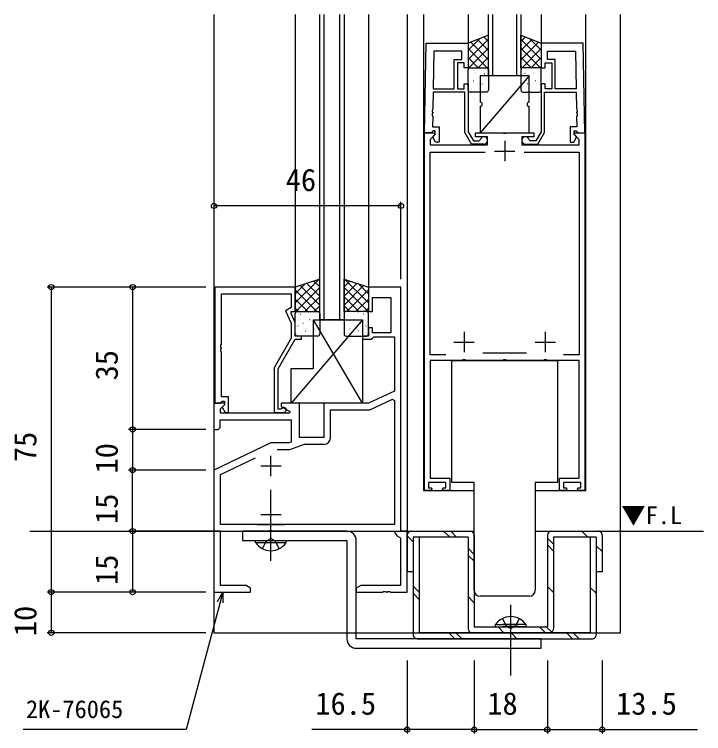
# Model space of a CAD drawing. Units: millimetres, scale not verified. Extents: x -437 to 438, y -681 to 679.
# Drawn here: x -110.8 to 58.7, y -123.2 to 53.7 of the extents above; entities that cross this region are included whole.
import ezdxf
from ezdxf.enums import TextEntityAlignment as Align

# ---------------------------------------------------------------- set-up
doc = ezdxf.new("R2010")
doc.units = ezdxf.units.MM
doc.header["$LTSCALE"] = 4
for name, color, linetype in [('0-1_USER1', 3, 'Continuous'), ('0-2_YKK_11', 7, 'Continuous'), ('0-3_YKK_12', 2, 'Continuous'), ('0-4_YKK_13', 4, 'Continuous'), ('0-6_YKK_D', 6, 'Continuous')]:
    doc.layers.add(name, color=color, linetype=linetype)
doc.styles.add('ＭＳ ゴシック', font='')
doc.styles.get('ＭＳ ゴシック').set_extended_font_data('MS Gothic')

msp = doc.modelspace()

# ---------------------------------------------------------------- linework, layer by layer
at = {"layer": '0-2_YKK_11'}
for p, q in [((9.8, 22.593), (9.8, 17.593)), ((7.3, 20.093), (12.3, 20.093)), ((-0.2, -24.407), (-0.2, -29.407)), ((19.8, -24.407), (19.8, -29.407)), ((-2.7, -26.907), (2.3, -26.907)), ((17.3, -26.907), (22.3, -26.907)), ((15.151, -29.607), (4.449, -29.607)), ((-47.7, -59.903), (-47.7, -54.903)), ((-45.2, -57.403), (-50.2, -57.403)), ((-47.7, -71.903), (-47.7, -66.903)), ((-45.2, -69.403), (-50.2, -69.403))]:
    msp.add_line(p, q, dxfattribs=at)
for points in [[(-9.9, 24.588), (-9.516, 46.588), (0.8, 46.588), (0.8, 40.588), (-0.2, 40.588), (-0.2, 41.788), (-1.8, 41.788), (-1.8, 35.388), (-0.2, 35.388), (-0.2, 36.588), (0.8, 36.588), (0.8, 24.839), (2.1, 22.588), (3.516, 22.588), (3.812, 22.838)], [(29.5, 24.588), (29.116, 46.588), (18.8, 46.588), (18.8, 40.588), (19.8, 40.588), (19.8, 41.788), (21.4, 41.788), (21.4, 35.388), (19.8, 35.388), (19.8, 36.588), (18.8, 36.588), (18.8, 24.839), (17.5, 22.588), (16.083, 22.588), (15.787, 22.838)], [(4.7, 21.788), (1.638, 21.788), (0, 24.625), (0, 34.588), (-7.796, 34.588), (-7.866, 30.546), (-7.989, 30.365), (-7.999, 29.815), (-7.882, 29.629), (-7.884, 29.546), (-8.007, 29.365), (-8.016, 28.815), (-7.9, 28.63), (-7.944, 26.088), (-6.3, 26.088), (-6.3, 22.288), (-7.2, 22.288), (-7.8, 23.327), (-7.8, 23.638), (-7.3, 24.138), (-7.3, 25.088), (-7.771, 25.088), (-7.971, 24.888), (-8.271, 24.588), (-9.9, 24.588)], [(14.9, 21.788), (17.961, 21.788), (19.6, 24.625), (19.6, 34.588), (27.395, 34.588), (27.465, 30.546), (27.588, 30.365), (27.598, 29.815), (27.481, 29.629), (27.483, 29.546), (27.606, 29.365), (27.615, 28.815), (27.499, 28.63), (27.543, 26.088), (25.9, 26.088), (25.9, 22.288), (26.8, 22.288), (27.4, 23.327), (27.4, 23.638), (26.9, 24.138), (26.9, 25.088), (27.37, 25.088), (27.57, 24.888), (27.87, 24.588), (29.5, 24.588)], [(-8.3, -62.707), (-8, -63.007), (-8.4, -63.407), (-9.9, -63.407), (-9.9, 24.593), (-7.424, 24.593), (-7.264, 24.205), (-8.5, 22.968), (-8.5, 21.593), (5.6, 21.593), (5.6, 23.593), (2.6, 23.593), (2.6, 24.593), (9.342, 24.593), (9.525, 24.473), (10.075, 24.473), (10.258, 24.593), (17, 24.593), (17, 23.593), (14, 23.593), (14, 21.593), (28.1, 21.593), (28.1, 22.968), (26.864, 24.205), (27.024, 24.593), (29.5, 24.593)], [(29.5, 24.593), (29.5, -63.407), (28, -63.407), (27.6, -63.007), (27.9, -62.707), (28.5, -62.707), (28.5, -61.407), (24.3, -61.407), (24.3, -62.707), (24.9, -62.707), (25.2, -63.007), (24.8, -63.407), (23.3, -63.407), (23.3, -60.407), (28.1, -60.407), (28.1, -31.407), (20.258, -31.407), (20.075, -31.287), (19.525, -31.287), (19.342, -31.407), (10.258, -31.407), (10.075, -31.287), (9.525, -31.287), (9.342, -31.407), (0.258, -31.407), (0.075, -31.287), (-0.475, -31.287), (-0.658, -31.407), (-8.5, -31.407), (-8.5, -60.407), (-3.7, -60.407), (-3.7, -63.407), (-5.2, -63.407), (-5.6, -63.007), (-5.3, -62.707), (-4.7, -62.707), (-4.7, -61.407), (-8.9, -61.407), (-8.9, -62.707), (-8.3, -62.707)], [(-4.682, -30.007), (-8.5, -30.007), (-8.5, 19.793), (5.024, 19.793)], [(14.576, 19.793), (28.1, 19.793), (28.1, -30.007), (24.282, -30.007)], [(-15.7, -73.403), (-15.7, -13.403), (-23.7, -13.403), (-23.7, -19.403), (-22.7, -19.403), (-22.7, -15.903), (-18.2, -15.903), (-18.2, -24.603), (-22.7, -24.603), (-22.7, -23.403), (-23.7, -23.403), (-23.7, -25.403), (-25.2, -25.403), (-25.2, -26.203), (-23, -26.203), (-22.7, -25.903), (-22.4, -25.603), (-17.33, -25.603), (-17.33, -38.932), (-23.7, -41.903), (-34.7, -41.903), (-34.7, -50.403), (-40.7, -50.403), (-40.7, -41.903), (-45.2, -41.903), (-45.2, -42.703), (-43.035, -43.953), (-43.156, -44.403), (-60.07, -44.403), (-60.07, -43.297), (-59.064, -42.291), (-59.224, -41.903), (-61.7, -41.903), (-61.7, -48.403), (-60.7, -48.403), (-60.2, -47.903), (-60.2, -46.033), (-42.7, -46.033), (-42.7, -51.487), (-43.292, -51.703)], [(-61.5, -13.403), (-61.5, -41.903), (-60.17, -41.903), (-59.87, -41.603), (-59.67, -41.403), (-59.1, -41.403), (-59.1, -42.329), (-59.674, -42.903), (-58.923, -44.203), (-58.1, -44.203), (-58.1, -40.403), (-59.87, -40.403), (-59.87, -29.361), (-59.99, -29.178), (-59.99, -28.628), (-59.87, -28.444), (-59.87, -28.361), (-59.99, -28.178), (-59.99, -27.628), (-59.87, -27.444), (-59.87, -15.033), (-42.7, -15.033), (-42.7, -18.403), (-44.12, -19.223), (-42.7, -22.269), (-42.7, -25.935), (-46.9, -33.209), (-46.9, -44.203), (-44.5, -44.203)], [(-44.999, -43.269), (-45.248, -43.403), (-45.9, -43.403), (-45.9, -33.477), (-41.7, -26.203), (-40.2, -26.203), (-40.2, -25.403), (-41.7, -25.403), (-41.7, -22.047), (-42.7, -19.903), (-42.7, -19.403), (-41.7, -19.403), (-41.7, -13.403), (-61.5, -13.403)], [(-33.07, -50.533), (-33.07, -43.533), (-23.339, -43.533), (-17.793, -40.947), (-17.33, -41.241), (-17.33, -71.773), (-51.063, -71.773), (-44.337, -71.773)], [(-43.292, -51.703), (-47.7, -51.703), (-61.7, -58.403), (-61.7, -88.403), (-52.7, -88.403), (-52.7, -87.403), (-53.791, -86.773), (-60.07, -86.773), (-60.07, -73.403), (-48.16, -73.403), (-47.976, -73.283), (-47.426, -73.283), (-47.243, -73.403), (-17.475, -73.403), (-17.179, -73.653)], [(-46.148, -53.333), (-43.004, -53.333), (-39.433, -52.033), (-34.57, -52.033)], [(-51.063, -71.773), (-60.07, -71.773), (-60.07, -59.43), (-51.507, -55.332)], [(-16.058, -74.859), (-15.83, -75.151), (-15.83, -86.773), (-25.609, -86.773), (-26.7, -87.403), (-26.7, -88.403), (-20.158, -88.403), (-19.975, -88.283), (-19.425, -88.283), (-19.242, -88.403), (-19.158, -88.403), (-18.975, -88.283), (-18.425, -88.283), (-18.242, -88.403), (-14.2, -88.403), (-14.2, -73.403), (-15.7, -73.403)]]:
    msp.add_lwpolyline(points, dxfattribs=at)
for points in [[(-7.62, 44.658), (-7.782, 35.388), (-2.6, 35.388), (-2.6, 42.588), (-0.7, 42.588), (-0.7, 44.658)], [(27.219, 44.658), (27.381, 35.388), (22.2, 35.388), (22.2, 42.588), (20.3, 42.588), (20.3, 44.658)]]:
    msp.add_lwpolyline(points, close=True, dxfattribs=at)
for centre, radius, start, end in [((4.7, 22.688), 0.9, 270, 170.40594), ((14.9, 22.688), 0.9, 9.59406, 270), ((-44.5, -43.603), 0.6, 270.00003, 146.25104), ((-34.57, -50.533), 1.5, 270.00001, 359.99999), ((-15.7, -73.403), 1.5, 189.59408, 256.17905)]:
    msp.add_arc(centre, radius, start, end, dxfattribs=at)
at = {"layer": '0-3_YKK_12'}
for p, q in [((-61.7, 53.707), (-61.7, -73.403)), ((-41.7, 53.707), (-41.7, -13.403)), ((-35.7, -21.404), (-35.7, 53.707)), ((-34.7, 53.707), (-34.7, -21.404)), ((-30.7, -21.404), (-30.7, 53.707)), ((-29.7, 53.707), (-29.7, -21.404)), ((-23.7, 53.707), (-23.7, -13.404)), ((-14.2, 53.707), (-14.2, -73.403)), ((-10.2, 53.707), (-10.2, -63.407)), ((0.8, 53.707), (0.8, 46.597)), ((5.8, 38.597), (5.8, 53.707)), ((6.8, 53.707), (6.8, 38.597)), ((12.8, 38.597), (12.8, 53.707)), ((18.8, 53.707), (18.8, 46.597)), ((29.8, -63.407), (29.8, 53.707)), ((-29.7, -21.404), (-35.7, -21.404)), ((-10.2, -63.407), (2.3, -63.407)), ((17.3, -63.407), (29.8, -63.407)), ((-106.993, -73.403), (2.3, -73.403)), ((-61.7, -73.403), (-61.7, -98.403)), ((17.3, -73.403), (58.728, -73.403))]:
    msp.add_line(p, q, dxfattribs=at)
for points in [[(-61.7, -98.403), (38.3, -98.403), (38.3, -73.403), (38.3, 53.707)], [(13.8, 53.707), (13.8, 38.597), (5.8, 38.597)]]:
    msp.add_lwpolyline(points, dxfattribs=at)
at = {"layer": '0-4_YKK_13'}
for p, q in [((5.8, 47.049), (4.694, 48.155)), ((13.8, 47.049), (14.906, 48.155)), ((0.8, 44.881), (3.66, 47.741)), ((0.8, 42.636), (5.8, 47.636)), ((5.8, 42.559), (1.487, 46.872)), ((5.8, 44.804), (3.091, 47.514)), ((18.8, 42.636), (13.8, 47.636)), ((13.8, 44.804), (16.509, 47.514)), ((13.8, 42.559), (18.113, 46.872)), ((18.8, 44.881), (15.94, 47.741)), ((5.517, 40.597), (0.8, 45.314)), ((1.006, 40.597), (5.8, 45.391)), ((18.594, 40.597), (13.8, 45.391)), ((14.083, 40.597), (18.8, 45.314)), ((3.272, 40.597), (0.8, 43.069)), ((3.251, 40.597), (5.8, 43.146)), ((16.349, 40.597), (13.8, 43.146)), ((16.328, 40.597), (18.8, 43.069)), ((1.027, 40.597), (0.8, 40.824)), ((5.496, 40.597), (5.8, 40.901)), ((14.104, 40.597), (13.8, 40.901)), ((18.573, 40.597), (18.8, 40.824)), ((0.8, 35.097), (0.8, 40.097)), ((1.3, 40.597), (5.3, 40.597)), ((2.587, 39.325), (2.593, 39.333)), ((2.76, 39.246), (2.804, 39.269)), ((4.761, 39.191), (4.808, 39.279)), ((5.8, 40.097), (5.8, 35.097)), ((13.8, 40.097), (13.8, 35.097)), ((18.3, 40.597), (14.3, 40.597)), ((14.839, 39.191), (14.792, 39.279)), ((16.84, 39.246), (16.796, 39.269)), ((17.013, 39.325), (17.007, 39.333)), ((18.8, 35.097), (18.8, 40.097)), ((2.169, 37.356), (2.213, 37.38)), ((15.8, 38.597), (3.8, 24.597)), ((4.406, 37.343), (4.413, 37.35)), ((4.837, 38.813), (4.881, 38.837)), ((14.763, 38.813), (14.719, 38.837)), ((15.194, 37.343), (15.187, 37.35)), ((17.431, 37.356), (17.387, 37.38)), ((4.194, 36.622), (4.237, 36.646)), ((15.406, 36.622), (15.363, 36.646)), ((5.3, 34.597), (1.3, 34.597)), ((1.526, 35.164), (1.57, 35.188)), ((2.431, 35.138), (2.438, 35.145)), ((3.602, 34.732), (3.646, 34.756)), ((14.3, 34.597), (18.3, 34.597)), ((15.998, 34.732), (15.954, 34.756)), ((17.169, 35.138), (17.162, 35.145)), ((18.074, 35.164), (18.03, 35.188)), ((3.8, 31.097), (3.8, 24.597)), ((-35.92, -11.476), (-41.7, -17.256)), ((-37.148, -11.885), (-35.7, -13.333)), ((-28.252, -11.885), (-29.7, -13.333)), ((-29.48, -11.476), (-23.7, -17.256)), ((-39.288, -12.599), (-41.7, -15.011)), ((-41.7, -14.068), (-36.366, -19.403)), ((-35.7, -13.501), (-41.602, -19.403)), ((-40.515, -13.008), (-35.7, -17.823)), ((-38.832, -12.447), (-35.7, -15.578)), ((-26.568, -12.447), (-29.7, -15.578)), ((-24.885, -13.008), (-29.7, -17.823)), ((-29.7, -13.501), (-23.798, -19.403)), ((-23.7, -14.068), (-29.034, -19.403)), ((-26.112, -12.599), (-23.7, -15.011)), ((-35.7, -15.746), (-39.357, -19.403)), ((-29.7, -15.746), (-26.043, -19.403)), ((-41.7, -16.313), (-38.611, -19.403)), ((-23.7, -16.313), (-26.789, -19.403)), ((-41.7, -18.558), (-40.856, -19.403)), ((-41.2, -19.403), (-36.2, -19.403)), ((-35.7, -17.991), (-37.112, -19.403)), ((-29.7, -17.991), (-28.288, -19.403)), ((-24.2, -19.403), (-29.2, -19.403)), ((-23.7, -18.558), (-24.544, -19.403)), ((-41.7, -24.903), (-41.7, -19.903)), ((-40.465, -20.023), (-40.422, -20.047)), ((-39.073, -19.497), (-39.066, -19.505)), ((-38.389, -19.591), (-38.345, -19.615)), ((-35.721, -21.048), (-35.7, -21.06)), ((-35.7, -19.903), (-35.7, -24.903)), ((-29.7, -19.903), (-29.7, -24.903)), ((-29.679, -21.048), (-29.7, -21.06)), ((-27.011, -19.591), (-27.055, -19.615)), ((-26.327, -19.497), (-26.334, -19.505)), ((-24.935, -20.023), (-24.978, -20.047)), ((-23.7, -24.903), (-23.7, -19.903)), ((-25.2, -21.405), (-42.7, -41.904)), ((-41.064, -22.894), (-41.017, -22.983)), ((-40.892, -21.48), (-40.885, -21.488)), ((-39.822, -22.215), (-39.778, -22.239)), ((-38.174, -21.37), (-38.128, -21.458)), ((-37.798, -21.481), (-37.754, -21.505)), ((-25.2, -41.904), (-37.2, -21.405)), ((-37.131, -21.665), (-37.125, -21.672)), ((-28.269, -21.665), (-28.275, -21.672)), ((-27.602, -21.481), (-27.646, -21.505)), ((-27.226, -21.37), (-27.272, -21.458)), ((-25.578, -22.215), (-25.622, -22.239)), ((-24.508, -21.48), (-24.515, -21.488)), ((-24.336, -22.894), (-24.383, -22.983)), ((-39.231, -24.105), (-39.187, -24.129)), ((-38.917, -23.685), (-38.911, -23.692)), ((-37.155, -23.672), (-37.111, -23.696)), ((-28.245, -23.672), (-28.289, -23.696)), ((-26.483, -23.685), (-26.489, -23.692)), ((-26.169, -24.105), (-26.213, -24.129)), ((-41.256, -24.839), (-41.212, -24.863)), ((-36.2, -25.403), (-41.2, -25.403)), ((-29.2, -25.403), (-24.2, -25.403)), ((-24.144, -24.839), (-24.188, -24.863)), ((0.3, -31.407), (22.8, -31.407)), ((0.3, -61.407), (-3.2, -61.407)), ((2.3, -61.407), (0.3, -61.407)), ((2.3, -87.907), (2.3, -61.407)), ((19.3, -61.407), (17.3, -61.407)), ((17.3, -61.407), (17.3, -87.907)), ((-47.701, -80.703), (-47.701, -63.203)), ((-13.2, -73.403), (1.3, -73.403)), ((-3.618, -74.903), (-5.218, -73.403)), ((-2.035, -74.903), (-3.456, -73.403)), ((21.3, -73.403), (32.8, -73.403)), ((30.276, -74.903), (28.794, -73.403)), ((-51.451, -76.212), (-51.451, -75.703)), ((-51.451, -75.703), (-43.951, -75.703)), ((-14.2, -74.403), (-14.2, -83.403)), ((-12.7, -75.999), (-14.2, -74.518)), ((-11.2, -74.903), (-12.7, -74.903)), ((-12.7, -74.903), (-12.7, -98.903)), ((-11.2, -74.903), (-11.2, -98.403)), ((0.8, -74.903), (-11.2, -74.903)), ((0.8, -74.903), (0.8, -97.403)), ((2.3, -74.403), (2.3, -96.903)), ((20.3, -74.403), (20.3, -96.903)), ((21.8, -76.621), (20.3, -75.159)), ((30.8, -74.903), (21.8, -74.903)), ((21.8, -74.903), (21.8, -97.403)), ((32.3, -74.903), (32.3, -98.903)), ((33.8, -74.403), (33.8, -83.403)), ((2.3, -79.16), (0.8, -77.565)), ((21.8, -78.307), (20.3, -76.788)), ((32.3, -77.005), (33.8, -78.427)), ((2.3, -80.767), (0.8, -79.412)), ((-12.7, -83.403), (-14.2, -83.403)), ((33.8, -83.403), (32.3, -83.403)), ((-11.2, -88.398), (-12.7, -86.918)), ((21.8, -88.501), (20.3, -86.982)), ((32.3, -88.695), (30.8, -87.229)), ((-11.2, -90.183), (-12.7, -88.643)), ((2.3, -91.039), (0.8, -89.462)), ((5.8, -89.407), (3.8, -89.407)), ((13.8, -89.407), (5.8, -89.407)), ((15.8, -89.407), (13.8, -89.407)), ((11.299, -108.912), (11.299, -91.527)), ((2.3, -96.903), (20.3, -96.903)), ((7.549, -96.394), (13.299, -96.394)), ((7.549, -96.903), (7.549, -96.394)), ((7.549, -96.903), (13.299, -96.903)), ((9.608, -98.403), (8.228, -96.947)), ((15.049, -96.394), (9.299, -96.394)), ((15.049, -96.903), (9.299, -96.903)), ((15.049, -96.903), (15.049, -96.394)), ((19.879, -98.403), (18.34, -96.903)), ((21.381, -98.217), (20.026, -96.903)), ((30.8, -98.403), (-11.2, -98.403)), ((-2.421, -99.903), (-3.921, -98.403)), ((-0.753, -99.903), (-2.18, -98.403)), ((1.8, -98.403), (20.8, -98.403)), ((12.904, -99.936), (11.39, -98.403)), ((26.456, -99.903), (24.975, -98.403)), ((28.123, -99.903), (26.642, -98.403)), ((-11.7, -99.903), (31.3, -99.903))]:
    msp.add_line(p, q, dxfattribs=at)
for points in [[(5.8, 48.597), (0.8, 46.597), (0.8, 40.597), (5.8, 40.597)], [(13.8, 48.597), (18.8, 46.597), (18.8, 40.597), (13.8, 40.597)], [(-35.7, -11.403), (-41.7, -13.403), (-41.7, -19.403), (-35.7, -19.403)], [(-29.7, -11.403), (-23.7, -13.403), (-23.7, -19.403), (-29.7, -19.403)], [(-37.2, -21.405), (-25.2, -21.405), (-25.2, -41.904), (-42.7, -41.904), (-42.7, -33.404), (-37.2, -33.404)]]:
    msp.add_lwpolyline(points, close=True, dxfattribs=at)
for points in [[(15.8, 32.097), (15.8, 38.597), (3.8, 38.597), (3.8, 32.097)], [(3.8, 24.597), (15.8, 24.597), (15.8, 31.097)], [(-3.2, -61.407), (-3.2, -31.407), (0.3, -31.407)], [(22.8, -31.407), (22.8, -61.407), (19.3, -61.407)], [(-29.001, -73.403), (-54.701, -73.403), (-54.701, -75.703)], [(-54.701, -75.703), (-29.001, -75.703), (-29.001, -99.903)], [(-51.451, -76.212), (-43.951, -76.212), (-43.951, -75.703)], [(-49.751, -77.712), (-48.846, -75.856), (-47.701, -75.248)], [(-45.651, -77.712), (-46.556, -75.856), (-47.701, -75.248)], [(-26.701, -102.203), (18.799, -102.203), (18.799, -99.903), (-26.701, -99.903), (-26.701, -75.703)], [(32.3, -74.903), (30.8, -74.903), (30.8, -98.403)], [(9.249, -94.893), (10.154, -96.749), (11.299, -97.358)], [(13.349, -94.893), (12.444, -96.749), (11.299, -97.358)]]:
    msp.add_lwpolyline(points, dxfattribs=at)
for centre, radius, start, end in [((1.3, 40.097), 0.5, 90, 180), ((5.3, 40.097), 0.5, 0, 90), ((14.3, 40.097), 0.5, 90, 180), ((18.3, 40.097), 0.5, 0, 90), ((1.3, 35.097), 0.5, 180, 270), ((5.3, 35.097), 0.5, 270, 0), ((14.3, 35.097), 0.5, 180, 270), ((18.3, 35.097), 0.5, 270, 0), ((3.8, 31.597), 0.5, 270, 90), ((15.8, 31.597), 0.5, 90, 270), ((-41.2, -19.903), 0.5, 90, 180), ((-36.2, -19.903), 0.5, 0, 90), ((-29.2, -19.903), 0.5, 90, 180), ((-24.2, -19.903), 0.5, 0, 90), ((-41.2, -24.903), 0.5, 180, 270), ((-36.2, -24.903), 0.5, 270, 0), ((-29.2, -24.903), 0.5, 180, 270), ((-24.2, -24.903), 0.5, 270, 0), ((-29.001, -75.703), 2.3, 0, 90), ((-13.2, -74.403), 1, 90.01399, 180), ((1.3, -74.403), 1, 0.00087, 90), ((21.3, -74.403), 1, 90.01399, 180), ((32.8, -74.403), 1, 0.00087, 90.01399), ((-47.701, -73.676), 4.527, 214.06671, 325.93329), ((3.8, -87.907), 1.5, 180, 270), ((15.8, -87.907), 1.5, 270, 0), ((11.299, -98.93), 4.527, 34.06671, 145.93329), ((-11.7, -98.903), 1, 180, 269.98601), ((1.8, -97.403), 1, 180, 269.98601), ((20.8, -97.403), 1, 270, 0.00087), ((31.3, -98.903), 1, 270, 0.00087), ((-26.701, -99.903), 2.3, 180, 270)]:
    msp.add_arc(centre, radius, start, end, dxfattribs=at)
at = {"layer": '0-6_YKK_D'}
for p, q in [((-15.7, -11.403), (-15.7, 7.597)), ((-15.7, 6.597), (-61.7, 6.597)), ((-63.7, -13.381), (-102.7, -13.381)), ((-101.7, -13.381), (-101.7, -88.403)), ((-63.7, -13.381), (-82.7, -13.381)), ((-81.7, -13.381), (-81.7, -48.381)), ((-63.7, -48.381), (-82.7, -48.381)), ((-63.7, -48.381), (-82.7, -48.381)), ((-81.7, -48.381), (-81.7, -58.381)), ((-63.7, -58.381), (-82.7, -58.381)), ((-63.7, -58.381), (-82.7, -58.381)), ((-81.7, -73.403), (-81.7, -58.381)), ((-60.07, -73.403), (-82.7, -73.403)), ((-81.7, -73.403), (-81.7, -88.403)), ((-63.7, -88.403), (-102.7, -88.403)), ((-101.7, -88.403), (-101.7, -98.403)), ((-63.7, -88.403), (-82.7, -88.403)), ((-63.7, -98.403), (-102.7, -98.403)), ((-14.2, -105.203), (-14.2, -123.203)), ((2.3, -105.203), (2.3, -123.203)), ((2.3, -105.203), (2.3, -123.203)), ((20.3, -105.203), (20.3, -123.203)), ((20.3, -105.203), (20.3, -123.203)), ((33.8, -105.203), (33.8, -123.203)), ((2.3, -122.203), (20.3, -122.203))]:
    msp.add_line(p, q, dxfattribs=at)
for points in [[(-59.518, -88.403), (-60.177, -90.866), (-68.574, -122.203), (-108.653, -122.203)], [(-60.837, -90.689), (-59.518, -88.403), (-59.518, -91.043)], [(2.3, -122.203), (-14.2, -122.203), (-37.625, -122.203)], [(20.3, -122.203), (33.8, -122.203), (57.225, -122.203)]]:
    msp.add_lwpolyline(points, dxfattribs=at)
for centre in [(-61.7, 6.597), (-15.7, 6.597), (-101.7, -13.381), (-81.7, -13.381), (-81.7, -48.381), (-81.7, -48.381), (-81.7, -58.381), (-81.7, -58.381), (-81.7, -73.403), (-81.7, -73.403), (-101.7, -88.403), (-101.7, -88.403), (-81.7, -88.403), (-101.7, -98.403), (-14.2, -122.203), (2.3, -122.203), (2.3, -122.203), (20.3, -122.203), (20.3, -122.203), (33.8, -122.203)]:
    msp.add_circle(centre, 0.637, dxfattribs=at)

# ---------------------------------------------------------------- texts
at = {"layer": '0-1_USER1', "style": 'ＭＳ ゴシック'}
msp.add_text('▼F.L', height=4.399, dxfattribs=at).set_placement((38.467, -72.995), align=Align.BOTTOM_LEFT)
at = {"layer": '0-6_YKK_D', "style": 'ＭＳ ゴシック'}
for s, height, p in [('46', 5.499, (-44.048, 8.597)), ('16.5', 5.499, (-36.776, -120.203)), ('18', 5.499, (5.526, -120.203)), ('13.5', 5.499, (37.199, -120.203)), ('2K-76065', 4.399, (-107.942, -120.703))]:
    msp.add_text(s, height=height, dxfattribs=at).set_placement(p, align=Align.BOTTOM_LEFT)
for s, p in [('35', (-83.7, -36.336)), ('75', (-103.7, -56.432)), ('10', (-83.7, -59.219)), ('15', (-83.7, -71.645)), ('15', (-83.7, -86.655)), ('10', (-103.7, -99.241))]:
    msp.add_text(s, height=5.499, rotation=90, dxfattribs=at).set_placement(p, align=Align.BOTTOM_LEFT)

doc.saveas('drawing.dxf')
